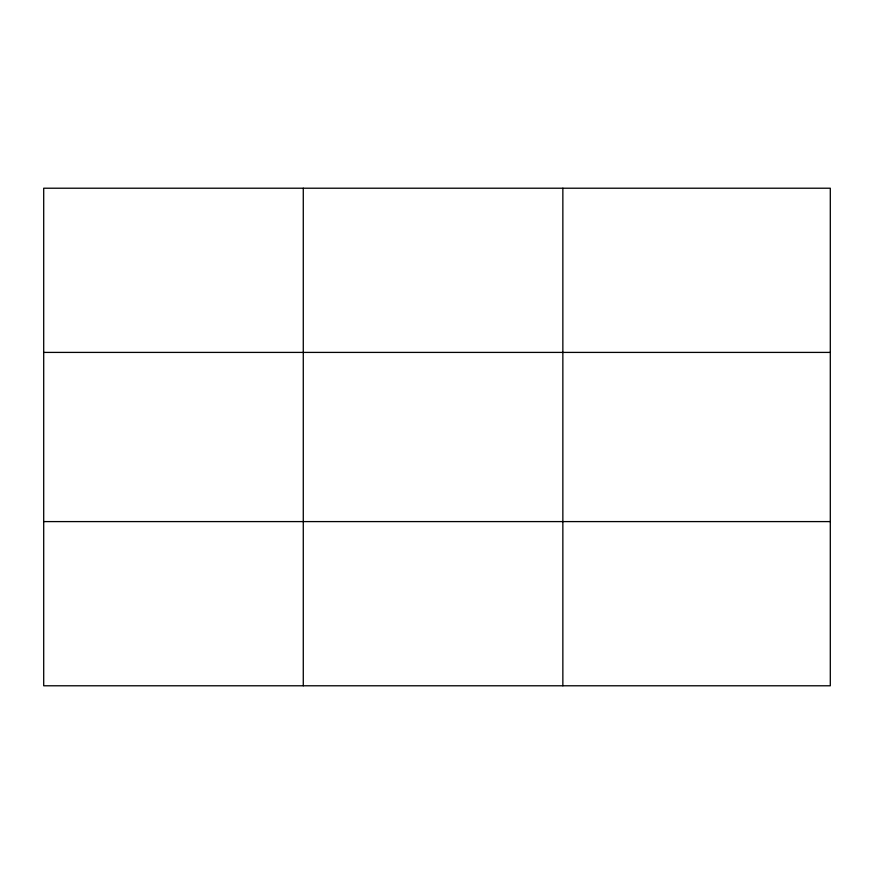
<?xml version="1.0" encoding="UTF-8"?>
<svg xmlns="http://www.w3.org/2000/svg" width="874" height="874" viewBox="0 0 874 874"><rect width="100%" height="100%" fill="white"/><g stroke="black" fill="none" stroke-linecap="round" stroke-linejoin="round"><path stroke-width="1.31" d="M303.278 188.216L303.278 685.784M562.856 188.216L562.856 685.784M830.3 352.408L830.3 188.216L43.7 188.216L43.7 685.784L830.3 685.784L830.3 352.408L43.7 352.408M43.7 521.592L830.3 521.592"/></g></svg>
